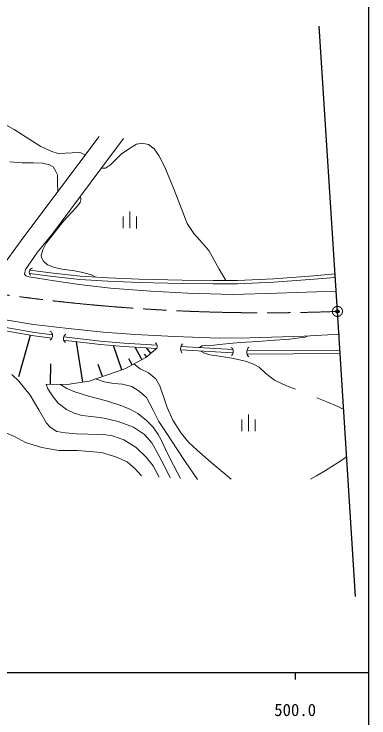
# Model space of a CAD drawing. Units: millimetres, scale not verified. Extents: x 40000 to 680000, y 20000 to 380000.
# Drawn here: x 526099 to 579000, y 198249 to 303218 of the extents above; entities that cross this region are included whole.
import ezdxf
from ezdxf.enums import TextEntityAlignment as Align

# ---------------------------------------------------------------- set-up
doc = ezdxf.new("R2010")
doc.units = ezdxf.units.MM
doc.header["$LTSCALE"] = 1000
doc.header["$PDMODE"] = 32
doc.header["$PDSIZE"] = 500
doc.linetypes.add('CHAIN', pattern=[18.5, 12, -1.5, 3.5, -1.5])
for name, color, linetype, lineweight in [('M-BGD', 7, 'Continuous', 25), ('M-BMK', 2, 'CHAIN', 13), ('M-BMK-OTRS', 5, 'Continuous', 25), ('M-TTL-BAND', 7, 'Continuous', 25), ('M-WORK', 1, 'Continuous', 13)]:
    doc.layers.add(name, color=color, linetype=linetype, lineweight=lineweight)
doc.layers.add('M-OTRS', color=6, linetype='Continuous')
doc.styles.add('ＭＳ ゴシック', font='')
doc.styles.get('ＭＳ ゴシック').set_extended_font_data('MS Gothic')

msp = doc.modelspace()

# ---------------------------------------------------------------- linework, layer by layer
at = {"layer": 'M-BGD'}
for p, q in [((526808, 249181), (528546, 255318)), ((536333, 248331), (535402, 254331)), ((542171, 250166), (540920, 253789)), ((545168, 251697), (544169, 253551)), ((546511, 252649), (545849, 253444)), ((545876, 252120), (545545, 252517)), ((531504, 248015), (531559, 251050)), ((539273, 249165), (538648, 250976)), ((543685, 250897), (543185, 251825))]:
    msp.add_line(p, q, dxfattribs=at)
at = {"layer": 'M-BMK'}
msp.add_circle((574307, 258874), 750, dxfattribs=at)
msp.add_arc((563493, 538665), 280000, 255.94721, 272.2135, dxfattribs=at)
at = {"layer": 'M-BMK-OTRS'}
for p, q in [((574307, 258874), (571596, 301400)), ((577019, 216347), (574307, 258874))]:
    msp.add_line(p, q, dxfattribs=at)
at = {"layer": 'M-OTRS'}
msp.add_point((574307, 258874), dxfattribs=at)
at = {"layer": 'M-TTL-BAND'}
for p, q in [((579000, 20000), (579000, 370000)), ((40000, 205000), (579000, 205000)), ((568000, 205000), (568000, 204000))]:
    msp.add_line(p, q, dxfattribs=at)
at = {"layer": 'M-WORK'}
for p, q in [((524872, 286714), (526129, 285988)), ((526129, 285988), (527888, 284863)), ((527888, 284863), (530077, 283465)), ((538768, 284976), (533070, 277372)), ((542399, 284662), (539016, 280119)), ((530077, 283465), (531748, 282718)), ((543148, 283091), (544341, 283841)), ((544341, 283841), (545206, 283945)), ((545206, 283945), (546159, 283742)), ((546159, 283742), (546984, 283125)), ((531748, 282718), (532665, 282443)), ((532665, 282443), (533728, 282456)), ((533728, 282456), (534736, 282504)), ((534736, 282504), (535547, 282644)), ((535547, 282644), (536051, 282534)), ((536051, 282534), (536699, 282215)), ((542046, 282341), (543148, 283091)), ((546984, 283125), (547681, 282113)), ((540489, 280746), (542046, 282341)), ((547681, 282113), (548564, 280407)), ((525455, 281206), (527291, 281034)), ((527291, 281034), (528993, 281025)), ((528993, 281025), (530343, 280991)), ((530343, 280991), (531380, 280755)), ((531380, 280755), (531943, 280452)), ((531943, 280452), (532335, 279754)), ((539712, 280246), (540489, 280746)), ((548564, 280407), (549844, 277240)), ((532335, 279754), (532561, 279236)), ((532561, 279236), (532590, 277964)), ((539016, 280119), (536024, 276056)), ((539106, 280239), (539712, 280246)), ((533070, 277372), (527168, 269441)), ((532590, 277964), (532627, 276776)), ((549844, 277240), (550990, 274317)), ((536024, 276056), (531835, 270459)), ((535928, 275129), (535372, 274364)), ((536062, 275501), (535928, 275129)), ((536024, 276056), (536062, 275501)), ((535372, 274364), (534720, 273683)), ((550990, 274317), (551923, 271963)), ((534720, 273683), (533488, 272309)), ((542351, 271271), (542360, 273021)), ((543351, 271265), (543364, 273765)), ((544351, 271260), (544360, 273010)), ((533488, 272309), (532123, 270635)), ((551923, 271963), (552897, 270490)), ((531835, 270459), (529606, 267716)), ((532123, 270635), (530902, 269045)), ((552897, 270490), (553738, 269549)), ((527168, 269441), (524148, 265297)), ((530902, 269045), (530381, 268063)), ((553738, 269549), (555117, 267940)), ((529606, 267716), (527798, 265111)), ((530381, 268063), (530125, 267248)), ((555117, 267940), (556651, 265195)), ((530125, 267248), (530183, 266924)), ((530183, 266924), (530469, 266370)), ((530469, 266370), (531078, 265827)), ((531078, 265827), (532144, 265425)), ((527798, 265111), (527651, 264440)), ((528396, 264535), (531889, 264074)), ((528461, 265030), (531948, 264571)), ((531948, 264571), (535941, 264133)), ((532144, 265425), (533259, 265155)), ((533259, 265155), (535083, 264906)), ((535083, 264906), (536366, 264659)), ((536366, 264659), (537661, 264328)), ((556651, 265195), (557668, 263482)), ((527651, 264440), (527830, 264199)), ((527830, 264199), (528357, 264028)), ((528357, 264028), (532060, 263421)), ((531889, 264074), (535898, 263635)), ((535898, 263635), (540100, 263369)), ((535941, 264133), (540126, 263868)), ((537661, 264328), (538272, 263986)), ((540126, 263868), (544771, 263682)), ((544771, 263682), (551171, 263514)), ((551171, 263514), (555762, 263463)), ((555762, 263463), (559409, 263499)), ((559409, 263499), (564812, 263741)), ((564812, 263741), (570784, 264196)), ((564842, 263242), (570823, 263698)), ((570784, 264196), (573951, 264454)), ((570823, 263698), (573992, 263956)), ((532060, 263421), (535812, 262888)), ((535812, 262888), (540455, 262324)), ((540100, 263369), (544754, 263183)), ((544754, 263183), (551162, 263014)), ((551162, 263014), (555762, 262963)), ((555762, 262963), (559423, 262999)), ((559423, 262999), (564842, 263242)), ((540455, 262324), (546503, 261888)), ((546503, 261888), (551984, 261589)), ((551984, 261589), (558709, 261419)), ((558709, 261419), (565327, 261601)), ((565327, 261601), (574114, 261911)), ((523885, 257746), (528985, 256909)), ((524630, 256523), (529163, 255716)), ((528985, 256909), (534209, 256315)), ((534209, 256315), (539392, 255761)), ((524541, 256031), (529089, 255222)), ((529089, 255222), (531766, 254896)), ((529163, 255716), (531827, 255392)), ((539392, 255761), (544171, 255412)), ((544171, 255412), (550003, 255139)), ((550003, 255139), (556687, 254902)), ((561265, 254919), (569329, 255201)), ((569329, 255201), (574679, 255498)), ((569510, 255032), (569939, 255235)), ((533429, 254573), (538958, 253952)), ((533485, 255069), (539006, 254450)), ((539006, 254450), (542462, 254162)), ((542462, 254162), (547420, 253844)), ((556687, 254902), (561265, 254919)), ((557212, 253979), (558690, 254151)), ((558690, 254151), (559867, 254253)), ((559867, 254253), (562460, 254396)), ((562460, 254396), (564982, 254563)), ((564982, 254563), (567156, 254744)), ((567156, 254744), (569510, 255032)), ((538958, 253952), (542426, 253663)), ((542426, 253663), (547388, 253345)), ((545733, 252001), (547279, 253290)), ((550936, 253136), (558700, 252678)), ((550965, 253635), (558730, 253177)), ((553705, 253474), (553873, 253612)), ((553873, 253612), (554138, 253731)), ((554138, 253731), (554654, 253788)), ((554654, 253788), (555855, 253830)), ((555855, 253830), (557212, 253979)), ((560822, 253017), (574674, 253114)), ((542605, 250316), (545733, 252001)), ((553942, 252959), (554479, 252645)), ((554479, 252645), (555270, 252389)), ((555270, 252389), (556673, 252184)), ((556673, 252184), (558562, 251886)), ((560825, 252517), (574678, 252614)), ((543937, 251033), (544903, 250304)), ((558562, 251886), (560595, 251479)), ((560595, 251479), (561781, 251005)), ((561781, 251005), (562643, 250568)), ((537288, 248479), (542605, 250316)), ((544903, 250304), (546124, 249704)), ((562643, 250568), (563646, 249591)), ((525787, 249471), (526818, 248468)), ((539511, 248377), (538220, 248801)), ((546124, 249704), (547254, 248816)), ((547254, 248816), (547807, 247786)), ((563646, 249591), (564938, 248630)), ((526818, 248468), (528500, 246388)), ((530884, 248026), (534003, 247970)), ((530884, 248026), (531126, 247325)), ((533026, 247987), (533978, 247362)), ((534003, 247970), (537288, 248479)), ((540950, 248136), (539511, 248377)), ((542246, 248003), (540950, 248136)), ((543667, 247654), (542246, 248003)), ((547807, 247786), (548375, 246181)), ((564938, 248630), (566716, 247792)), ((566716, 247792), (568046, 247263)), ((531126, 247325), (531948, 246114)), ((533978, 247362), (535002, 246924)), ((535002, 246924), (537177, 246211)), ((544744, 246964), (543667, 247654)), ((545819, 246058), (544744, 246964)), ((528500, 246388), (529767, 244221)), ((531948, 246114), (532681, 245192)), ((537177, 246211), (539874, 245531)), ((546818, 244162), (545819, 246058)), ((548375, 246181), (548943, 244557)), ((571227, 246004), (572736, 245402)), ((532681, 245192), (533919, 244249)), ((539874, 245531), (542158, 244817)), ((542158, 244817), (543469, 244234)), ((572736, 245402), (574371, 244692)), ((574371, 244692), (575239, 244254)), ((529767, 244221), (530909, 242216)), ((533919, 244249), (535032, 243685)), ((535032, 243685), (536201, 243355)), ((543469, 244234), (544564, 243652)), ((544564, 243652), (545837, 242601)), ((547673, 242447), (546818, 244162)), ((548943, 244557), (549779, 242662)), ((536201, 243355), (537623, 243186)), ((537623, 243186), (539530, 242960)), ((539530, 242960), (541635, 242481)), ((541635, 242481), (543899, 241623)), ((545837, 242601), (546823, 241623)), ((549779, 242662), (551030, 240711)), ((560039, 241028), (560048, 242778)), ((561039, 241023), (561052, 243523)), ((562039, 241018), (562048, 242768)), ((530909, 242216), (531464, 241601)), ((531464, 241601), (532487, 240984)), ((543899, 241623), (545532, 240516)), ((546823, 241623), (547573, 240503)), ((549067, 240351), (547673, 242447)), ((523743, 241207), (526169, 240222)), ((532487, 240984), (533783, 240761)), ((533783, 240761), (535384, 240609)), ((535384, 240609), (537077, 240582)), ((537077, 240582), (539453, 240498)), ((539453, 240498), (540785, 240311)), ((545532, 240516), (546642, 239268)), ((547573, 240503), (548091, 239600)), ((551030, 240711), (552085, 239391)), ((526169, 240222), (527785, 239322)), ((540785, 240311), (542439, 239744)), ((542439, 239744), (544323, 238582)), ((548091, 239600), (548874, 237885)), ((550246, 238508), (549067, 240351)), ((552085, 239391), (553375, 238178)), ((527785, 239322), (530239, 238580)), ((530239, 238580), (532748, 238135)), ((544323, 238582), (545792, 237134)), ((546642, 239268), (547694, 237389)), ((551622, 236485), (550246, 238508)), ((532748, 238135), (535530, 238121)), ((535530, 238121), (539148, 237832)), ((539148, 237832), (541279, 237200)), ((547694, 237389), (548550, 235692)), ((548874, 237885), (549926, 235845)), ((553375, 238178), (555455, 236403)), ((541279, 237200), (542976, 236435)), ((542976, 236435), (544159, 235375)), ((545792, 237134), (546830, 235832)), ((553445, 233822), (551622, 236485)), ((555455, 236403), (556907, 235171)), ((572550, 235138), (574392, 236317)), ((574392, 236317), (575689, 237207)), ((544159, 235375), (545098, 234346)), ((546830, 235832), (547723, 234178)), ((548550, 235692), (549350, 234074)), ((549926, 235845), (550904, 233974)), ((556907, 235171), (558449, 233835)), ((571168, 234362), (572550, 235138)), ((570275, 233864), (571168, 234362))]:
    msp.add_line(p, q, dxfattribs=at)
for centre, radius, start, end in [((529001, 264707), 629, 104.85844, 225.25457), ((531029, 255260), 808, 303.65976, 57.77597), ((534166, 254827), 723, 118.30353, 234.37132), ((546870, 253688), 571, 315.76438, 63.13408), ((551936, 253320), 1020, 133.97126, 221.03131), ((558022, 252890), 764, 308.06833, 54.70881), ((561866, 252802), 1066, 136.54322, 222.86455)]:
    msp.add_arc(centre, radius, start, end, dxfattribs=at)

# ---------------------------------------------------------------- texts
at = {"layer": 'M-TTL-BAND', "style": 'ＭＳ ゴシック'}
msp.add_text('500.0', height=1833, dxfattribs=at).set_placement((568000, 199445), align=Align.MIDDLE_CENTER)

doc.saveas('drawing.dxf')
